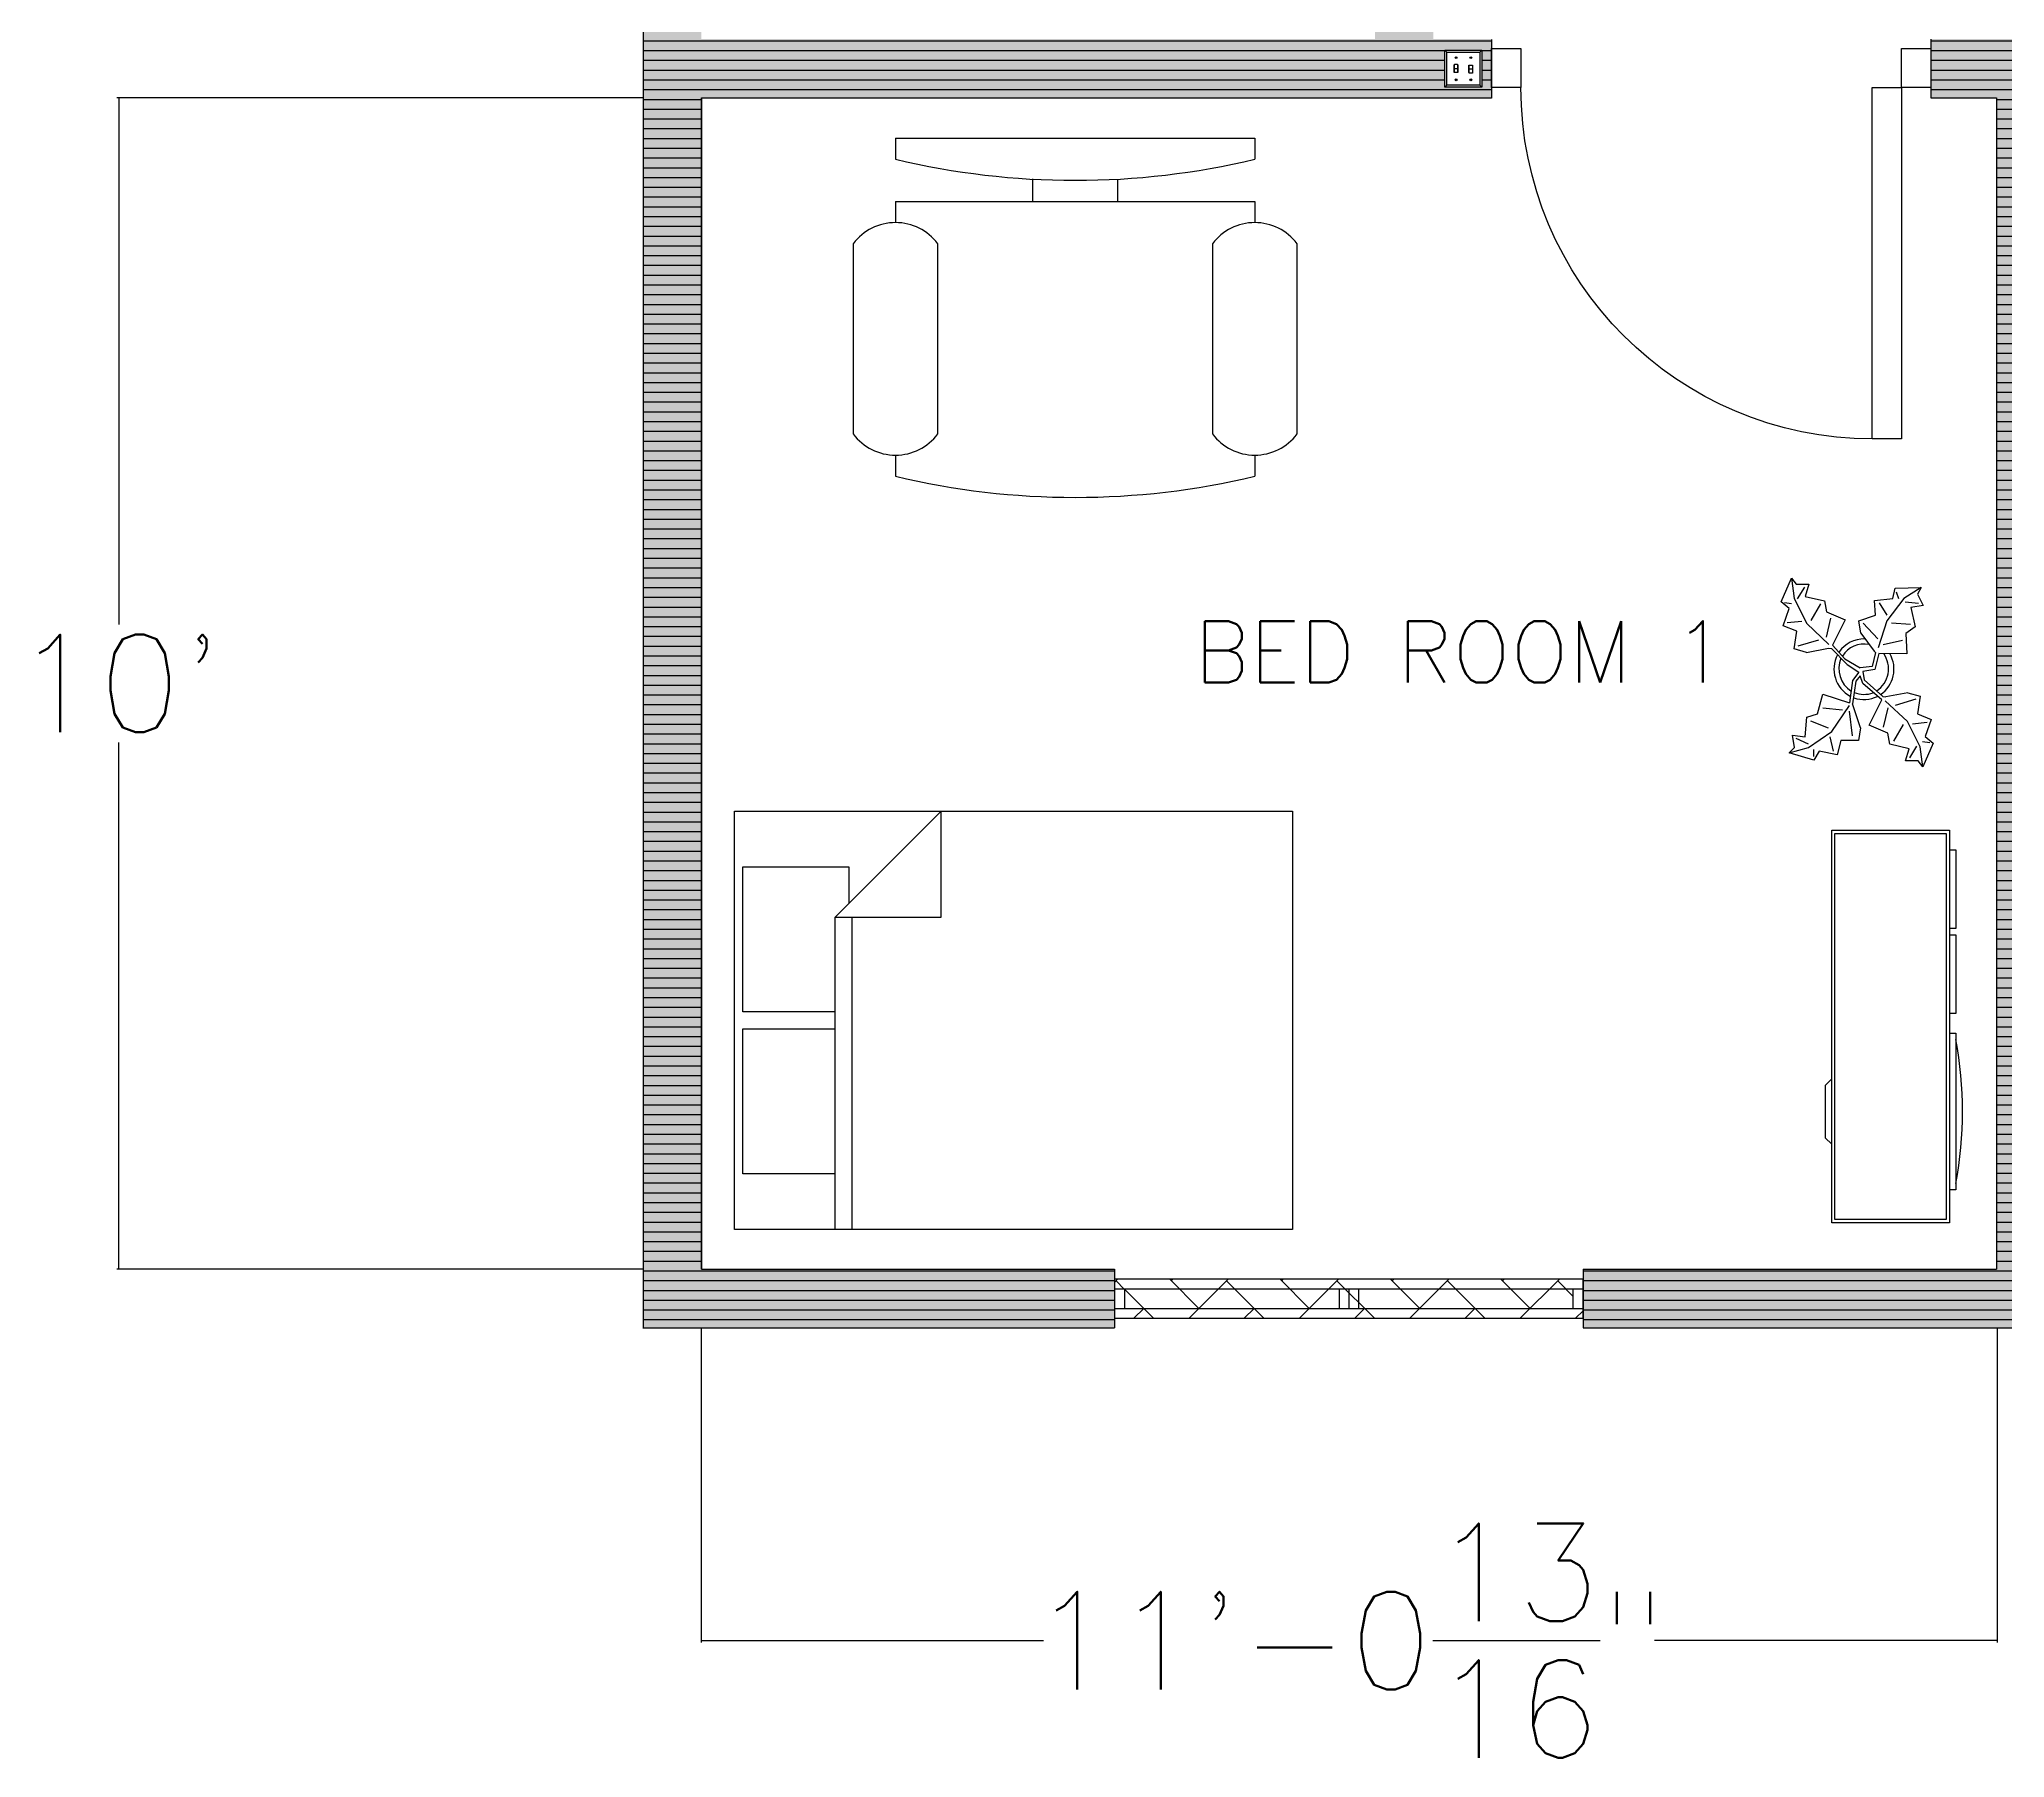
# Model space of a CAD drawing. Header units: inches. Extents: x 249 to 965, y 189 to 695.
# Drawn here: x 274.8 to 476.2, y 189 to 365 of the extents above; entities that cross this region are included whole.
import ezdxf

# ---------------------------------------------------------------- set-up
doc = ezdxf.new("R2010")
doc.units = ezdxf.units.IN
doc.header["$MEASUREMENT"] = 0
for name, color, linetype in [('block', 231, 'Continuous'), ('dimention', 180, 'Continuous'), ('door', 30, 'Continuous'), ('text', 120, 'Continuous'), ('walls', 65, 'Continuous'), ('window', 70, 'Continuous')]:
    doc.layers.add(name, color=color, linetype=linetype)
doc.styles.get("Standard").update_dxf_attribs({"font": 'simplex.shx', "height": 1})
doc.dimstyles.new('cst', dxfattribs={"dimscale": 0.8, "dimtxt": 1, "dimasz": 0, "dimexe": 0.25, "dimexo": 0.0625, "dimgap": 0.125, "dimtad": 0, "dimtih": 1, "dimtoh": 1, "dimdec": 4, "dimzin": 0, "dimdsep": 46, "dimlunit": 4, "dimtxsty": 'Standard', "dimblk": 'ARCHTICK', "dimcen": 0.125, "dimadec": 0, "dimazin": 0, "dimtfac": 1, "dimtdec": 4, "dimtofl": 0, "dimtmove": 0, "dimatfit": 3, "dimfxl": 1, "dimtolj": 1, "dimtzin": 0, "dimarcsym": 0})

# ---------------------------------------------------------------- blocks, each defined once
blk = doc.blocks.new('DOOR1')
at = {"layer": 'door'}
for points in [[(-6, 4), (-3, 4), (-3, 40), (-6, 40)], [(-45, 0), (-42, 0), (-42, 4), (-45, 4)], [(-3, 0), (0, 0), (0, 4), (-3, 4)]]:
    blk.add_lwpolyline(points, close=True, dxfattribs=at)
blk.add_arc((-6, 4), 36, 90, 180, dxfattribs=at)
blk = doc.blocks.new('WINDOW1')
at = {"layer": 'window'}
for p, q in [((48, 4), (0, 4)), ((0, 4), (0, 0)), ((48, 3), (0, 3)), ((1, 3), (1, 1)), ((23, 3), (23, 1)), ((24, 3), (24, 1)), ((25, 3), (25, 1)), ((47, 1), (47, 3)), ((48, 0), (48, 4)), ((0, 1), (48, 1)), ((0, 0), (48, 0))]:
    blk.add_line(p, q, dxfattribs=at)
blk = doc.blocks.new('Bed - Queen')
at = {"linetype": 'Continuous'}
for p, q in [((0, -80.00003), (0, 0)), ((0, 0), (59.99999, 0)), ((59.99999, 0), (59.99999, -80.00003)), ((7.99999, -1.2), (28.79998, -1.2)), ((7.99999, -14.4), (7.99999, -1.2)), ((28.79998, -1.2), (28.79998, -14.4)), ((31.19999, -1.2), (51.99999, -1.2)), ((31.19999, -14.4), (31.19999, -1.2)), ((51.99999, -1.2), (51.99999, -16.4)), ((0, -14.4), (44.8, -14.4)), ((44.8, -16.8), (0, -16.8)), ((59.99999, -29.6), (44.8, -14.4)), ((44.8, -14.4), (44.8, -29.6)), ((51.99999, -16.4), (46.79936, -16.4)), ((44.8, -29.6), (59.99999, -29.6)), ((59.99999, -80.00003), (0, -80.00003))]:
    blk.add_line(p, q, dxfattribs=at)
blk = doc.blocks.new('Light Switch - Dual')
for p, q in [((-2.25, 4.75), (-2.5, 5)), ((-2.25, 4.75), (2.25, 4.75)), ((-2.25, 0.25), (-2.25, 4.75)), ((-0.875, 4), (-1.125, 4)), ((0.875, 4), (1.125, 4)), ((2.25, 4.75), (2.5, 5)), ((2.25, 4.75), (2.25, 0.25)), ((-2.25, 0.25), (-2.5, 0)), ((2.25, 0.25), (-2.25, 0.25)), ((-0.7854, 2.5), (-1.2183, 2.5)), ((-0.875, 1), (-1.125, 1)), ((0.7854, 2.5), (1.2182, 2.5)), ((0.875, 1), (1.125, 1)), ((2.25, 0.25), (2.5, 0))]:
    blk.add_line(p, q)
for points in [[(-2.5, 0), (-2.5, 5), (2.5, 5), (2.5, 0)], [(-0.78, 3.125), (-0.78, 2), (-1.22, 2), (-1.22, 3.125)], [(0.78, 1.875), (0.78, 3), (1.22, 3), (1.22, 1.875)]]:
    blk.add_lwpolyline(points, close=True)
for points in [[(-0.7818, 3), (-0.75, 3), (-0.75, 2), (-1.25, 2), (-1.25, 3), (-1.2219, 3)], [(0.7817, 2), (0.75, 2), (0.75, 3), (1.25, 3), (1.25, 2), (1.2219, 2)]]:
    blk.add_lwpolyline(points)
for centre in [(-1, 4), (1, 4), (-1, 1), (1, 1)]:
    blk.add_circle(centre, 0.125)
blk = doc.blocks.new('Entertainment Center')
at = {"linetype": 'Continuous'}
for p, q in [((-4, 0), (-5, -1)), ((4, 0), (-4, 0)), ((5, -1), (4, 0)), ((-17, -19), (-17, -1)), ((-17, -1), (43, -1)), ((-16.5, -18.5), (-16.5, -1.5)), ((-16.5, -1.5), (42.5, -1.5)), ((42.5, -1.5), (42.5, -18.5)), ((43, -1), (43, -19)), ((43, -19), (-17, -19)), ((42.5, -18.5), (-16.5, -18.5)), ((-12, -20), (-12, -19)), ((12, -20), (-12, -20)), ((12, -19), (12, -20)), ((15, -20), (15, -19)), ((27, -20), (15, -20)), ((27, -19), (27, -20)), ((28, -20), (28, -19)), ((40, -20), (28, -20)), ((40, -19), (40, -20))]:
    blk.add_line(p, q, dxfattribs=at)
blk.add_arc((0, 40), 61, 259.6111, 280.3889, dxfattribs=at)
blk = doc.blocks.new('Chair - Desk')
at = {"linetype": 'Continuous'}
for p, q in [((-8.5, 0), (-8.5, -1)), ((-8.5, 0), (8.5, 0)), ((8.5, 0), (8.5, -1)), ((-2, -3), (-2, -1.9355)), ((2, -1.9576), (2, -3)), ((-8.5, -3), (-8.5, -4)), ((-8.5, -3), (8.5, -3)), ((8.5, -3), (8.5, -4)), ((-10.5, -5), (-10.5, -14)), ((-6.5, -14), (-6.5, -5)), ((6.5, -5), (6.5, -14)), ((10.5, -14), (10.5, -5)), ((-8.5, -15), (-8.5, -16)), ((8.5, -15), (8.5, -16))]:
    blk.add_line(p, q, dxfattribs=at)
for centre, radius, start, end in [((0, 34.625), 36.625, 256.5803, 283.4197), ((-8.5, -6.5), 2.5, 36.8699, 143.1301), ((8.5, -6.5), 2.5, 36.8699, 143.1301), ((-8.5, -12.5), 2.5, 216.8699, 323.1301), ((8.5, -12.5), 2.5, 216.8699, 323.1301), ((0, 19.625), 36.625, 256.5803, 283.4197)]:
    blk.add_arc(centre, radius, start, end, dxfattribs=at)
blk = doc.blocks.new('Plant - Rubber or Philodendron')
at = {"linetype": 'Continuous'}
for p, q in [((-14.8639, 10.7964), (-12.6195, 11.8975)), ((-12.6195, 11.8975), (-12.1909, 9.4345)), ((8.8871, 10.7908), (9.9809, 13.4933)), ((9.9809, 13.4933), (13.3837, 12.301)), ((10.5828, 12.6946), (10.8893, 9.7953)), ((13.3837, 12.301), (14.68, 13.9039)), ((14.5816, 13.2037), (14.3848, 11.8033)), ((14.68, 13.9039), (19.3848, 11.8146)), ((19.3848, 11.8146), (15.3859, 11.3055)), ((19.3848, 11.8146), (18.1868, 10.9119)), ((-16.2005, 11.4774), (-13.9899, 8.1064)), ((-16.2005, 11.4774), (-14.8639, 10.7964)), ((-16.0159, 6.3329), (-16.2005, 11.4774)), ((-13.9899, 8.1064), (-9.5434, 4.7185)), ((-13.3174, 8.325), (-13.0735, 11.0065)), ((-12.1909, 9.4345), (-8.3829, 10.3)), ((-8.8369, 9.409), (-9.0894, 5.6095)), ((-8.3829, 10.3), (-7.0549, 8.501)), ((-7.0549, 8.501), (-3.0284, 8.6941)), ((-4.8529, 4.012), (-5.7184, 7.82)), ((-3.0284, 8.6941), (-3.0709, 3.1041)), ((4.6914, 8.8812), (5.3859, 11.2828)), ((4.6914, 8.8812), (5.5014, 4.4831)), ((5.3859, 11.2828), (8.8871, 10.7908)), ((5.9878, 10.4842), (7.1971, 6.3869)), ((10.3916, 8.7942), (6.2847, 4.4028)), ((15.3859, 11.3055), (10.3916, 8.7942)), ((14.2977, 6.1031), (10.9934, 7.9956)), ((15.7909, 9.1065), (14.8995, 5.3044)), ((15.2875, 10.6053), (17.5907, 9.2105)), ((18.1925, 8.4119), (15.7909, 9.1065)), ((18.1868, 10.9119), (18.1925, 8.4119)), ((-14.0069, 5.8704), (-16.0159, 6.3329)), ((-15.3434, 6.5514), (-13.9984, 6.9884)), ((-13.5868, 2.2894), (-14.0069, 5.8704)), ((-13.1329, 3.1804), (-10.6614, 4.727)), ((-9.5434, 4.7185), (-4.1917, 2.9888)), ((2.1141, 0.2298), (5.4346, 3.9146)), ((5.4346, 3.9146), (5.5014, 4.4831)), ((7.7005, 4.8881), (11.5025, 3.9967)), ((12.7005, 4.8994), (11.1089, 1.1958)), ((14.8995, 5.3044), (12.7005, 4.8994)), ((-10.6784, 2.491), (-13.5868, 2.2894)), ((-9.5858, -0.8715), (-10.6784, 2.491)), ((-9.1318, 0.0195), (-5.9793, 2.9025)), ((-7.1228, -0.443), (-3.5248, 2.2131)), ((-3.5248, 2.2131), (-3.3011, 2.4355)), ((-3.3011, 2.4355), (-0.5306, 1.7947)), ((-3.0709, 3.1041), (0.0797, 2.3163)), ((-0.5306, 1.7947), (-0.2255, -0.5527)), ((-0.5306, 1.7947), (-0.5306, 1.7947)), ((0.0797, 2.3163), (0.4866, -0.031)), ((0.4866, -0.031), (2.1141, 0.2298)), ((6.1032, 3.6844), (2.8262, -0.031)), ((11.1089, 1.1958), (6.1032, 3.6844)), ((-11.3237, -7.2629), (-9.7321, -3.5593)), ((-9.7321, -3.5593), (-4.7264, -6.0479)), ((-7.1228, -0.443), (-9.5858, -0.8715)), ((-2.019, -3.6148), (-4.7264, -6.0479)), ((-4.0579, -6.2781), (-0.9375, -3.1608)), ((-2.019, -3.6148), (-0.2255, -0.5527)), ((-0.9375, -3.1608), (0.5883, -0.8135)), ((0.5883, -0.8135), (2.2447, -2.0916)), ((2.8262, -0.031), (1.3003, -0.5527)), ((1.3003, -0.5527), (2.4193, -1.4655)), ((2.2447, -2.0916), (6.7108, -2.6626)), ((2.4193, -1.4655), (6.895, -2.1175)), ((4.943, -7.9659), (6.7108, -2.6626)), ((11.6605, -0.5413), (6.895, -2.1175)), ((12.3677, -6.1981), (7.219, -2.6772)), ((8.3544, -2.7453), (13.1973, -2.1704)), ((11.6605, -0.5413), (14.1354, -0.8948)), ((14.1354, -0.8948), (14.1354, -4.4304)), ((-14.4141, -11.4699), (-13.5228, -7.6679)), ((-13.5228, -7.6679), (-11.3237, -7.2629)), ((-6.3237, -7.2516), (-10.1257, -6.3602)), ((-9.0148, -11.1577), (-4.9047, -6.8122)), ((-4.1246, -6.8466), (-4.0579, -6.2781)), ((-3.3146, -11.2447), (-4.1246, -6.8466)), ((8.125, -4.0768), (7.7715, -7.9659)), ((10.2463, -10.4408), (11.6605, -6.9053)), ((15.5496, -10.7943), (12.3677, -6.1981)), ((16.2567, -5.8446), (13.4283, -6.5517)), ((14.1354, -4.4304), (16.9638, -5.1375)), ((16.9638, -5.1375), (16.2567, -8.673)), ((-16.8157, -10.7754), (-14.4141, -11.4699)), ((-16.8101, -13.2754), (-16.8157, -10.7754)), ((-13.9107, -12.9688), (-16.2139, -11.574)), ((-14.0091, -13.669), (-9.0148, -11.1577)), ((-12.921, -8.4665), (-9.6166, -10.359)), ((-4.611, -12.8477), (-5.8203, -8.7504)), ((-3.3146, -11.2447), (-4.0092, -13.6463)), ((8.8321, -9.0266), (4.943, -7.9659)), ((9.5392, -11.1479), (8.8321, -9.0266)), ((13.4283, -11.5015), (9.5392, -11.1479)), ((13.0748, -13.9763), (13.4283, -11.5015)), ((14.8425, -10.7943), (13.7819, -13.2692)), ((16.6103, -14.6834), (15.5496, -10.7943)), ((17.3174, -9.7337), (15.9032, -9.7337)), ((16.2567, -8.673), (18.0245, -9.7337)), ((18.0245, -9.7337), (16.6103, -14.6834)), ((-18.008, -14.1781), (-16.8101, -13.2754)), ((-18.008, -14.1781), (-14.0091, -13.669)), ((-13.3032, -16.2674), (-18.008, -14.1781)), ((-12.0069, -14.6645), (-13.3032, -16.2674)), ((-13.2048, -15.5672), (-13.008, -14.1668)), ((-8.6042, -15.8568), (-12.0069, -14.6645)), ((-9.206, -15.0581), (-9.5126, -12.1588)), ((-7.5103, -13.1543), (-8.6042, -15.8568)), ((-4.0092, -13.6463), (-7.5103, -13.1543)), ((15.5496, -13.6228), (13.0748, -13.9763)), ((16.6103, -14.6834), (15.5496, -13.6228))]:
    blk.add_line(p, q, dxfattribs=at)
for centre, radius, start, end in [((0, 0), 6.1275, 34.37569, 120.1028), ((-0.0601, -0.2075), 5.2461, 33.82192, 124.9414), ((0.0308, 0.1664), 6, 178.6147, 235.1169), ((0.0308, 0.1664), 5, 168.1647, 238.6725), ((-0.2664, 0.1682), 5.2775, 338.4094, 20.03007), ((-0.098, 0.1364), 6.1288, 341.2017, 26.09184), ((-0.0234, 0.3825), 6.1492, 242.5812, 331.2714), ((-0.1102, 0.4886), 5.2883, 247.3711, 327.472)]:
    blk.add_arc(centre, radius, start, end, dxfattribs=at)
blk = doc.blocks.new('*D55')
at = {"layer": 'Defpoints', "color": 0, "transparency": 16777216}
for p in [(336.73, 359.06), (282.99, 239.06), (336.73, 239.06)]:
    blk.add_point(p, dxfattribs=at)
at = {"layer": 'dimention', "color": 0, "lineweight": -2, "transparency": 16777216}
for p, q in [((336.68, 359.06), (282.79, 359.06)), ((282.99, 359.06), (282.99, 305.11)), ((282.99, 239.06), (282.99, 293.01)), ((336.68, 239.06), (282.79, 239.06))]:
    blk.add_line(p, q, dxfattribs=at)
at = {"layer": 'dimention', "color": 0, "transparency": 16777216, "insert": (282.99, 299.06), "char_height": 1, "attachment_point": 5}
blk.add_mtext("\\A1;{\\H10x;10'}", dxfattribs=at)
blk = doc.blocks.new('_ArchTick')
at = {"color": 0, "linetype": 'ByBlock', "const_width": 0.15}
blk.add_lwpolyline([(-0.5, -0.5), (0.5, 0.5)], dxfattribs=at)
blk = doc.blocks.new('*D56')
at = {"layer": 'Defpoints', "color": 0, "transparency": 16777216}
for p in [(342.65, 233.06), (475.43, 233.06), (475.43, 201.02)]:
    blk.add_point(p, dxfattribs=at)
at = {"layer": 'dimention', "color": 0, "lineweight": -2, "transparency": 16777216}
for p, q in [((342.65, 233.01), (342.65, 200.82)), ((475.43, 233.01), (475.43, 200.82)), ((342.65, 201.02), (377.75, 201.02)), ((475.43, 201.02), (440.33, 201.02))]:
    blk.add_line(p, q, dxfattribs=at)
at = {"layer": 'dimention', "color": 0, "transparency": 16777216, "insert": (409.04, 201.02), "char_height": 1, "attachment_point": 5}
blk.add_mtext('\\A1;{\\H10x;11\'-0{\\H1x;\\S13/16;}"}', dxfattribs=at)

msp = doc.modelspace()

# ---------------------------------------------------------------- hatches: boundary and pattern name
at = {"layer": 'walls'}
h = msp.add_hatch(dxfattribs=at)
h.set_pattern_fill('_USER', color=256, pattern_type=0)
h.set_pattern_definition([(0, (322.9399, 220.892), (0, 1), [])])
h.paths.add_polyline_path([(342.68851, 359.05756), (423.64012, 359.05756), (423.64012, 365.05944), (417.68851, 365.05944), (417.68851, 455.05944), (407.71613, 455.05944), (407.71613, 449.05967), (411.68851, 449.05967), (411.68851, 365.05944), (342.68851, 365.05944), (342.68851, 398.88231), (336.72505, 398.88231), (336.72505, 233.05944), (385.01548, 233.05944), (385.01548, 239.05944), (342.68851, 239.05944)])
h.paths.add_polyline_path([(418.86674, 360.14378), (418.86674, 363.91957), (422.64253, 363.91957), (422.64253, 360.14378)], flags=16)
h.paths.add_polyline_path([(342.68851, 449.05944), (377.70014, 449.05944), (377.70014, 455.05944), (342.68851, 455.05944), (342.68851, 509.06183), (420.44117, 509.06183), (420.44117, 515.05944), (342.68851, 515.05944), (342.68851, 563.05944), (336.68979, 563.05944), (336.68979, 414.88231), (342.69265, 414.88231)])
h.paths.add_polyline_path([(373.01789, 450.13725), (373.01789, 453.91303), (376.79367, 453.91303), (376.79367, 450.13725)], flags=16)
h.paths.add_polyline_path([(373.96183, 451.64756), (373.96183, 452.49711), (374.33941, 452.49711), (374.33941, 451.64756), (373.98449, 451.64756)], flags=0)
h.paths.add_polyline_path([(375.56654, 450.8924, 1), (375.75533, 450.8924)], flags=0)
h.paths.add_polyline_path([(375.47215, 452.40272), (375.82707, 452.40272), (375.84973, 452.40272), (375.84973, 451.55317), (375.47215, 451.55317)], flags=0)
h.paths.add_polyline_path([(375.56654, 453.15788, 1), (375.75533, 453.15788)], flags=0)
h.paths.add_polyline_path([(415.83261, 510.01895), (415.83261, 513.79474), (419.6084, 513.79474), (419.6084, 510.01895)], flags=16)
h.paths.add_polyline_path([(624.689, 395.01859), (623.74921, 395.01859), (623.74921, 395.0105), (619.74921, 395.0105), (618.68851, 395.01859), (618.68851, 365.05944), (613.65442, 365.05944), (613.65442, 359.05757), (618.68851, 359.05944), (618.68851, 239.05944), (481.3593, 239.05944), (481.3593, 359.05756), (568.65442, 359.05757), (568.65442, 365.05944), (480.68851, 365.05944), (468.66266, 365.05944), (468.66266, 359.05757), (475.3593, 359.05757), (475.3593, 239.05944), (433.01548, 239.05944), (433.01548, 233.05944), (624.689, 233.05944)])
h.paths.add_polyline_path([(479.99982, 240.14426), (476.99982, 240.14426), (476.99982, 245.14426), (479.99982, 245.14426)], flags=16)
h.paths.add_polyline_path([(479.74982, 240.39426), (477.24982, 240.39426), (477.24982, 244.89426), (479.74982, 244.89426)], flags=0)
h.paths.add_polyline_path([(478.37482, 240.64426, -1), (478.62482, 240.64426, -1)], flags=0)
h.paths.add_polyline_path([(477.99982, 242.64426, -1), (478.99982, 242.64426, -1)], flags=0)
h.paths.add_polyline_path([(478.31042, 242.43506), (478.31042, 242.81006), (478.68542, 242.81006), (478.68542, 242.43506)], flags=0)
h.paths.add_polyline_path([(478.37292, 242.56006), (478.37292, 242.52876), (478.40412, 242.52876), (478.59162, 242.49756), (478.40412, 242.49756), (478.40412, 242.52876), (478.37292, 242.52876), (478.31042, 242.56006)], flags=0)
h.paths.add_polyline_path([(478.37482, 244.64426, -1), (478.62482, 244.64426, -1)], flags=0)
h.paths.add_polyline_path([(620.58038, 240.29774), (620.58038, 245.29774), (623.58038, 245.29774), (623.58038, 240.29774)], flags=16)
h.paths.add_polyline_path([(620.83038, 240.54774), (620.83038, 245.04774), (623.33038, 245.04774), (623.33038, 240.54774)], flags=0)
h.paths.add_polyline_path([(622.58038, 242.79774, -1), (621.58038, 242.79774, -1)], flags=0)
h.paths.add_polyline_path([(622.20538, 240.79774, -1), (621.95538, 240.79774, -1)], flags=0)
h.paths.add_polyline_path([(621.89098, 242.96354), (622.26598, 242.96354), (622.26598, 242.58854), (621.89098, 242.58854)], flags=0)
h.paths.add_polyline_path([(622.14098, 242.65104), (621.98468, 242.67705), (621.98468, 242.65104), (622.01598, 242.65104), (622.20348, 242.68224), (622.17218, 242.68224), (622.17218, 242.65104)], flags=0)
h.paths.add_polyline_path([(622.20538, 244.79774, -1), (621.95538, 244.79774, -1)], flags=0)
h.paths.add_polyline_path([(563.69324, 360.08979), (563.69324, 363.86558), (567.46902, 363.86558), (567.46902, 360.08979)], flags=16)
h.paths.add_polyline_path([(563.88202, 360.27858), (563.88202, 363.67679), (567.28023, 363.67679), (567.28023, 360.27858)], flags=0)
h.paths.add_polyline_path([(564.92037, 360.84495, -1), (564.73158, 360.84495, -1)], flags=0)
h.paths.add_polyline_path([(564.63718, 361.60011), (564.63718, 362.44966), (565.01476, 362.44966), (565.01476, 361.60011), (564.65984, 361.60011)], flags=0)
h.paths.add_polyline_path([(566.43068, 360.84495, -1), (566.24189, 360.84495, -1)], flags=0)
h.paths.add_polyline_path([(566.1475, 362.35527), (566.50242, 362.35527), (566.52508, 362.35527), (566.52508, 361.50571), (566.1475, 361.50571)], flags=0)
h.paths.add_polyline_path([(564.92037, 363.11042, -1), (564.73158, 363.11042, -1)], flags=0)
h.paths.add_polyline_path([(566.43068, 363.11042, -1), (566.24189, 363.11042, -1)], flags=0)
h.paths.add_polyline_path([(624.689, 608.48765), (618.66394, 608.48765), (618.67273, 575.05944), (594.41735, 575.05944), (594.41735, 569.05944), (618.67431, 569.05944), (618.68851, 515.05944), (512.55991, 515.05944), (512.55991, 509.05944), (618.68851, 509.05944), (618.68851, 479.04162), (624.689, 479.04162)])
h.paths.add_polyline_path([(620.19237, 516.2725), (620.19237, 521.2725), (623.19237, 521.2725), (623.19237, 516.2725)], flags=16)
h.paths.add_polyline_path([(620.44237, 516.5225), (620.44237, 521.0225), (622.94237, 521.0225), (622.94237, 516.5225)], flags=0)
h.paths.add_polyline_path([(621.56737, 516.7725, 1), (621.81737, 516.7725)], flags=0)
h.paths.add_polyline_path([(621.19237, 518.7725, -1), (622.19237, 518.7725, -1)], flags=0)
h.paths.add_polyline_path([(621.50297, 518.9383), (621.87797, 518.9383), (621.87797, 518.6258), (621.75297, 518.6258), (621.75297, 518.5633), (621.50297, 518.5633)], flags=0)
h.paths.add_polyline_path([(621.56547, 518.6883), (621.81547, 518.6883), (621.81547, 518.657), (621.78417, 518.657), (621.78417, 518.6258), (621.59667, 518.6258), (621.59667, 518.657), (621.56547, 518.657)], flags=0)
h.paths.add_polyline_path([(621.56737, 520.7725, 1), (621.81737, 520.7725)], flags=0)
h.paths.add_polyline_path([(599.34873, 570.13178), (595.57295, 570.13178), (595.57295, 573.90757), (599.34873, 573.90757)], flags=16)
h.paths.add_polyline_path([(598.1216, 570.88694, 1), (598.31039, 570.88694)], flags=0)
h.paths.add_polyline_path([(487.51419, 665.05944), (336.68851, 665.05944), (336.6997, 611.05578), (337.71226, 611.05578), (337.71226, 611.05998), (341.71226, 611.05998), (342.68851, 611.05578), (342.68851, 659.05944), (456.48258, 659.05944), (456.48258, 515.05944), (450.50091, 515.05944), (450.50091, 509.05944), (467.572, 509.05944), (467.572, 510.00456), (467.55991, 510.00456), (467.55991, 514.00456), (467.572, 515.05944), (462.53759, 515.05944), (462.53759, 659.05944), (470.15602, 659.05944), (487.51419, 659.05944)])
h.paths.add_polyline_path([(458.00322, 657.9633), (461.00322, 657.9633), (461.00322, 652.9633), (458.00322, 652.9633)], flags=16)
h.paths.add_polyline_path([(458.25322, 657.7133), (460.75322, 657.7133), (460.75322, 653.2133), (458.25322, 653.2133)], flags=0)
h.paths.add_polyline_path([(460.00322, 655.4633, -1), (459.00322, 655.4633, -1)], flags=0)
h.paths.add_polyline_path([(459.62822, 657.4633), (459.37822, 657.4633, 1)], flags=0)
h.paths.add_polyline_path([(459.31382, 655.6291), (459.68882, 655.6291), (459.68882, 655.3166), (459.56382, 655.3166), (459.56382, 655.2541), (459.31382, 655.2541)], flags=0)
h.paths.add_polyline_path([(459.37632, 655.3791), (459.62632, 655.3791), (459.62632, 655.3478), (459.59502, 655.3478), (459.59502, 655.3166), (459.40752, 655.3166), (459.40752, 655.3478), (459.37632, 655.3478)], flags=0)
h.paths.add_polyline_path([(459.62822, 653.4633), (459.37822, 653.4633, 1)], flags=0)
h.paths.add_polyline_path([(341.14392, 623.51973), (341.14392, 618.51973), (338.14392, 618.51973), (338.14392, 623.51973)], flags=16)
h.paths.add_polyline_path([(340.89392, 623.26973), (340.89392, 618.76973), (338.39392, 618.76973), (338.39392, 623.26973)], flags=0)
h.paths.add_polyline_path([(339.76892, 623.01973), (339.51892, 623.01973, 1)], flags=0)
h.paths.add_polyline_path([(340.14392, 621.01973, -1), (339.14392, 621.01973, -1)], flags=0)
h.paths.add_polyline_path([(339.82952, 621.18553), (339.82952, 620.87303), (339.70452, 620.87303), (339.70452, 620.81053), (339.45452, 620.81053), (339.45452, 621.18553)], flags=0)
h.paths.add_polyline_path([(341.14392, 617.30382), (341.14392, 612.30382), (338.14392, 612.30382), (338.14392, 617.30382)], flags=16)
h.paths.add_polyline_path([(340.89392, 617.05382), (340.89392, 612.55382), (338.39392, 612.55382), (338.39392, 617.05382)], flags=0)
h.paths.add_polyline_path([(339.51892, 619.01973, 1), (339.76892, 619.01973)], flags=0)
h.paths.add_polyline_path([(339.51892, 616.80382, 1), (339.76892, 616.80382)], flags=0)
h.paths.add_polyline_path([(340.14392, 614.80382, -1), (339.14392, 614.80382, -1)], flags=0)
h.paths.add_polyline_path([(339.82952, 614.96962), (339.82952, 614.65712), (339.70452, 614.65712), (339.70452, 614.59462), (339.45452, 614.59462), (339.45452, 614.96962)], flags=0)
h.paths.add_polyline_path([(339.76702, 614.71962), (339.76702, 614.68832), (339.73572, 614.68832), (339.73572, 614.65712), (339.54822, 614.65712), (339.54822, 614.68832), (339.51702, 614.68832), (339.45452, 614.71962), (339.51702, 614.71962)], flags=0)
h.paths.add_polyline_path([(339.51892, 612.80382, 1), (339.76892, 612.80382)], flags=0)
h.paths.add_polyline_path([(624.68851, 665.05944), (535.51419, 665.05944), (535.51419, 659.05944), (554.22851, 659.05944), (554.22851, 569.05944), (564.41736, 569.05944), (564.41736, 575.06015), (560.44498, 575.06015), (560.44498, 659.05944), (618.68851, 659.05944), (618.68819, 624.48765), (624.68851, 624.48765)])
h.paths.add_polyline_path([(539.03296, 659.55138), (536.03296, 659.55138), (536.03296, 664.55138), (539.03296, 664.55138)], flags=16)
h.paths.add_polyline_path([(538.78296, 664.30138), (538.78296, 659.80138), (536.28296, 659.80138), (536.28296, 664.30138)], flags=0)
h.paths.add_polyline_path([(537.03296, 662.05138, -1), (538.03296, 662.05138, -1)], flags=0)
h.paths.add_polyline_path([(537.71856, 662.21718), (537.71856, 661.90468), (537.59356, 661.90468), (537.59356, 661.84218), (537.34356, 661.84218), (537.34356, 662.21718)], flags=0)
h.paths.add_polyline_path([(537.65606, 661.93588), (537.62476, 661.93588), (537.62476, 661.90468), (537.43726, 661.90468), (537.43726, 661.93588), (537.40606, 661.93588), (537.40606, 661.96718), (537.65606, 661.96718)], flags=0)
h.paths.add_polyline_path([(537.40796, 664.05138, 1), (537.65796, 664.05138)], flags=0)
h.paths.add_polyline_path([(537.65796, 660.05138), (537.40796, 660.05138, 1)], flags=0)
h = msp.add_hatch(dxfattribs=at)
h.set_pattern_fill('AR-CONC', color=256)
h.set_pattern_definition([(50, (322.94, 220.892), (7.1726, -0.62752), [0.75, -8.25]), (355, (322.94, 220.892), (-1.38751, 7.52192), [0.6, -6.6]), (100.4514, (323.5376, 220.84), (5.78509, 6.8944), [0.6374, -7.01142]), (46.1842, (322.94, 222.892), (10.67241, -1.6552), [1.125, -12.375]), (96.6356, (323.829, 222.754), (9.34662, 9.74119), [0.9561, -10.51714]), (351.1842, (322.94, 222.892), (9.34662, 9.74119), [0.9, -9.9]), (21, (323.94, 222.392), (5.96907, -4.02619), [0.75, -8.25]), (326, (323.94, 222.392), (2.43315, 7.2515), [0.6, -6.6]), (71.4514, (324.437, 222.0565), (8.40222, 3.22531), [0.6374, -7.01142]), (37.5, (322.94, 220.892), (0.121599, 3.328939), [0, -6.52, 0, -6.7, 0, -6.625]), (7.5, (322.94, 220.892), (2.630695, 3.944117), [0, -3.82, 0, -6.37, 0, -2.525]), (327.5, (320.71, 220.892), (5.338224, -0.225549), [0, -2.5, 0, -7.8, 0, -10.35]), (317.5, (319.71, 220.892), (5.83186, 1.00105), [0, -3.25, 0, -5.18, 0, -7.35])])
h.paths.add_polyline_path([(342.68851, 509.06183), (420.44117, 509.06183), (420.44117, 515.05944), (342.68851, 515.05944), (342.68851, 563.05944), (336.68979, 563.05944), (336.68979, 414.88231), (342.69265, 414.88231), (342.68851, 449.05944), (377.70014, 449.05944), (377.70014, 455.05944), (342.68851, 455.05944)])
h.paths.add_polyline_path([(373.01789, 453.91303), (376.79367, 453.91303), (376.79367, 450.13725), (373.01789, 450.13725)], flags=16)
h.paths.add_polyline_path([(374.33941, 452.49711), (374.33941, 451.64756), (373.98449, 451.64756), (373.96183, 451.64756), (373.96183, 452.49711)], flags=0)
h.paths.add_polyline_path([(375.75533, 453.15788), (375.56654, 453.15788, 1)], flags=0)
h.paths.add_polyline_path([(375.47215, 452.40272), (375.82707, 452.40272), (375.84973, 452.40272), (375.84973, 451.55317), (375.47215, 451.55317)], flags=0)
h.paths.add_polyline_path([(375.56654, 450.8924, 1), (375.75533, 450.8924)], flags=0)
h.paths.add_polyline_path([(415.83261, 510.01895), (415.83261, 513.79474), (419.6084, 513.79474), (419.6084, 510.01895)], flags=16)
h.paths.add_polyline_path([(342.68851, 359.05756), (423.64012, 359.05756), (423.64012, 365.05944), (417.68851, 365.05944), (417.68851, 455.05944), (407.71613, 455.05944), (407.71613, 449.05967), (411.68851, 449.05967), (411.68851, 365.05944), (342.68851, 365.05944), (342.68851, 398.88231), (336.72505, 398.88231), (336.72505, 233.05944), (385.01548, 233.05944), (385.01548, 239.05944), (342.68851, 239.05944)])
h.paths.add_polyline_path([(418.86674, 360.14378), (418.86674, 363.91957), (422.64253, 363.91957), (422.64253, 360.14378)], flags=16)
h.paths.add_polyline_path([(568.65442, 365.05944), (480.68851, 365.05944), (468.66266, 365.05944), (468.66266, 359.05757), (475.3593, 359.05757), (475.3593, 239.05944), (433.01548, 239.05944), (433.01548, 233.05944), (624.689, 233.05944), (624.689, 395.01859), (623.74921, 395.01859), (623.74921, 395.0105), (619.74921, 395.0105), (618.68851, 395.01859), (618.68851, 365.05944), (613.65442, 365.05944), (613.65442, 359.05757), (618.68851, 359.05944), (618.68851, 239.05944), (481.3593, 239.05944), (481.3593, 359.05756), (568.65442, 359.05757)])
h.paths.add_polyline_path([(563.69324, 363.86558), (567.46902, 363.86558), (567.46902, 360.08979), (563.69324, 360.08979)], flags=16)
h.paths.add_polyline_path([(563.88202, 360.27858), (563.88202, 363.67679), (567.28023, 363.67679), (567.28023, 360.27858)], flags=0)
h.paths.add_polyline_path([(564.63718, 362.44966), (565.01476, 362.44966), (565.01476, 361.60011), (564.65984, 361.60011), (564.63718, 361.60011)], flags=0)
h.paths.add_polyline_path([(566.1475, 362.35527), (566.50242, 362.35527), (566.52508, 362.35527), (566.52508, 361.50571), (566.1475, 361.50571)], flags=0)
h.paths.add_polyline_path([(566.43068, 360.84495), (566.24189, 360.84495, 1)], flags=0)
h.paths.add_polyline_path([(566.43068, 363.11042), (566.24189, 363.11042, 1)], flags=0)
h.paths.add_polyline_path([(479.99982, 245.14426), (479.99982, 240.14426), (476.99982, 240.14426), (476.99982, 245.14426)], flags=16)
h.paths.add_polyline_path([(479.74982, 244.89426), (479.74982, 240.39426), (477.24982, 240.39426), (477.24982, 244.89426)], flags=0)
h.paths.add_polyline_path([(478.37482, 244.64426, -1), (478.62482, 244.64426, -1)], flags=0)
h.paths.add_polyline_path([(478.99982, 242.64426, -1), (477.99982, 242.64426, -1)], flags=0)
h.paths.add_polyline_path([(478.68542, 242.81006), (478.68542, 242.43506), (478.31042, 242.43506), (478.31042, 242.81006)], flags=0)
h.paths.add_polyline_path([(478.40412, 242.49756), (478.40412, 242.52876), (478.59162, 242.52876), (478.59162, 242.49756)], flags=0)
h.paths.add_polyline_path([(620.58038, 245.29774), (623.58038, 245.29774), (623.58038, 240.29774), (620.58038, 240.29774)], flags=16)
h.paths.add_polyline_path([(620.83038, 245.04774), (623.33038, 245.04774), (623.33038, 240.54774), (620.83038, 240.54774)], flags=0)
h.paths.add_polyline_path([(478.37482, 240.64426, -1), (478.62482, 240.64426, -1)], flags=0)
h.paths.add_polyline_path([(622.20538, 244.79774, -1), (621.95538, 244.79774, -1)], flags=0)
h.paths.add_polyline_path([(622.58038, 242.79774, -1), (621.58038, 242.79774, -1)], flags=0)
h.paths.add_polyline_path([(621.89098, 242.96354), (622.26598, 242.96354), (622.26598, 242.58854), (621.89098, 242.58854)], flags=0)
h.paths.add_polyline_path([(621.95348, 242.71354), (621.95348, 242.68224), (621.98468, 242.68224), (622.17218, 242.68224), (622.17218, 242.65104), (621.98468, 242.65104), (621.98468, 242.68224)], flags=0)
h.paths.add_polyline_path([(622.20538, 240.79774, -1), (621.95538, 240.79774, -1)], flags=0)
h.paths.add_polyline_path([(624.68851, 665.05944), (535.51419, 665.05944), (535.51419, 659.05944), (554.22851, 659.05944), (554.22851, 569.05944), (564.41736, 569.05944), (564.41736, 575.06015), (560.44498, 575.06015), (560.44498, 659.05944), (618.68851, 659.05944), (618.68819, 624.48765), (624.68851, 624.48765)])
h.paths.add_polyline_path([(539.03296, 659.55138), (536.03296, 659.55138), (536.03296, 664.55138), (539.03296, 664.55138)], flags=16)
h.paths.add_polyline_path([(538.78296, 664.30138), (538.78296, 659.80138), (536.28296, 659.80138), (536.28296, 664.30138)], flags=0)
h.paths.add_polyline_path([(537.03296, 662.05138, -1), (538.03296, 662.05138, -1)], flags=0)
h.paths.add_polyline_path([(537.71856, 662.21718), (537.71856, 661.84218), (537.34356, 661.84218), (537.34356, 662.21718)], flags=0)
h.paths.add_polyline_path([(537.65606, 661.90468), (537.43726, 661.90468), (537.43726, 661.93588), (537.65606, 661.93588), (537.71856, 661.96718), (537.65606, 661.96718)], flags=0)
h.paths.add_polyline_path([(537.40796, 664.05138, -1), (537.65796, 664.05138, -1)], flags=0)
h.paths.add_polyline_path([(537.40796, 660.05138, -1), (537.65796, 660.05138, -1)], flags=0)
h.paths.add_polyline_path([(624.689, 608.48765), (618.66394, 608.48765), (618.67273, 575.05944), (594.41735, 575.05944), (594.41735, 569.05944), (618.67431, 569.05944), (618.68851, 515.05944), (512.55991, 515.05944), (512.55991, 509.05944), (618.68851, 509.05944), (618.68851, 479.04162), (624.689, 479.04162)])
h.paths.add_polyline_path([(517.10988, 510.01586), (513.33409, 510.01586), (513.33409, 513.79165), (517.10988, 513.79165)], flags=16)
h.paths.add_polyline_path([(516.92109, 513.60286), (516.92109, 510.20465), (513.52288, 510.20465), (513.52288, 513.60286)], flags=0)
h.paths.add_polyline_path([(516.16593, 512.28133), (516.16593, 511.43178), (515.78835, 511.43178), (515.78835, 512.28133), (516.14327, 512.28133)], flags=0)
h.paths.add_polyline_path([(515.88274, 513.03649, 1), (516.07153, 513.03649)], flags=0)
h.paths.add_polyline_path([(516.07153, 510.77102), (515.88274, 510.77102, 1)], flags=0)
h.paths.add_polyline_path([(514.65561, 511.52617), (514.30069, 511.52617), (514.27803, 511.52617), (514.27803, 512.37573), (514.65561, 512.37573)], flags=0)
h.paths.add_polyline_path([(595.57295, 570.13178), (595.57295, 573.90757), (599.34873, 573.90757), (599.34873, 570.13178)], flags=16)
h.paths.add_polyline_path([(595.76174, 570.32057), (595.76174, 573.71878), (599.15995, 573.71878), (599.15995, 570.32057)], flags=0)
h.paths.add_polyline_path([(596.51689, 571.6421), (596.51689, 572.49165), (596.89447, 572.49165), (596.89447, 571.6421), (596.53955, 571.6421)], flags=0)
h.paths.add_polyline_path([(598.31039, 570.88694), (598.1216, 570.88694, 1)], flags=0)
h.paths.add_polyline_path([(598.02721, 572.39726), (598.38213, 572.39726), (598.40479, 572.39726), (598.40479, 571.54771), (598.02721, 571.54771)], flags=0)
h.paths.add_polyline_path([(598.31039, 573.15242), (598.1216, 573.15242, 1)], flags=0)
h.paths.add_polyline_path([(620.19237, 516.2725), (620.19237, 521.2725), (623.19237, 521.2725), (623.19237, 516.2725)], flags=16)
h.paths.add_polyline_path([(620.44237, 516.5225), (620.44237, 521.0225), (622.94237, 521.0225), (622.94237, 516.5225)], flags=0)
h.paths.add_polyline_path([(622.19237, 518.7725, -1), (621.19237, 518.7725, -1)], flags=0)
h.paths.add_polyline_path([(621.81737, 516.7725, -1), (621.56737, 516.7725, -1)], flags=0)
h.paths.add_polyline_path([(621.50297, 518.9383), (621.87797, 518.9383), (621.87797, 518.5633), (621.50297, 518.5633)], flags=0)
h.paths.add_polyline_path([(621.59667, 518.657), (621.78417, 518.657), (621.78417, 518.6258), (621.59667, 518.6258)], flags=0)
h.paths.add_polyline_path([(621.81737, 520.7725, -1), (621.56737, 520.7725, -1)], flags=0)
h.paths.add_polyline_path([(487.51419, 665.05944), (336.68851, 665.05944), (336.6997, 611.05578), (342.68851, 611.05578), (342.68851, 659.05944), (456.48258, 659.05944), (456.48258, 515.05944), (450.50091, 515.05944), (450.50091, 509.05944), (467.572, 509.05944), (467.572, 515.05944), (462.53759, 515.05944), (462.53759, 659.05944), (470.15602, 659.05944), (487.51419, 659.05944)])
h.paths.add_polyline_path([(341.14392, 623.51973), (341.14392, 618.51973), (338.14392, 618.51973), (338.14392, 623.51973)], flags=16)
h.paths.add_polyline_path([(340.89392, 623.26973), (340.89392, 618.76973), (338.39392, 618.76973), (338.39392, 623.26973)], flags=0)
h.paths.add_polyline_path([(339.76892, 623.01973, -1), (339.51892, 623.01973, -1)], flags=0)
h.paths.add_polyline_path([(340.14392, 621.01973, -1), (339.14392, 621.01973, -1)], flags=0)
h.paths.add_polyline_path([(339.82952, 621.18553), (339.82952, 620.93553), (339.76702, 620.93553), (339.76702, 620.87303), (339.70452, 620.87303), (339.70452, 620.81053), (339.57952, 620.81053), (339.57952, 620.87303), (339.51702, 620.87303), (339.51702, 620.93553), (339.45452, 620.93553), (339.45452, 621.18553)], flags=0)
h.paths.add_polyline_path([(339.76892, 619.01973, -1), (339.51892, 619.01973, -1)], flags=0)
h.paths.add_polyline_path([(341.14392, 617.30382), (341.14392, 612.30382), (338.14392, 612.30382), (338.14392, 617.30382)], flags=16)
h.paths.add_polyline_path([(340.89392, 617.05382), (340.89392, 612.55382), (338.39392, 612.55382), (338.39392, 617.05382)], flags=0)
h.paths.add_polyline_path([(339.76892, 616.80382, -1), (339.51892, 616.80382, -1)], flags=0)
h.paths.add_polyline_path([(340.14392, 614.80382, -1), (339.14392, 614.80382, -1)], flags=0)
h.paths.add_polyline_path([(339.82952, 614.96962), (339.82952, 614.71962), (339.76702, 614.71962), (339.76702, 614.65712), (339.70452, 614.65712), (339.70452, 614.59462), (339.57952, 614.59462), (339.57952, 614.65712), (339.51702, 614.65712), (339.51702, 614.71962), (339.45452, 614.71962), (339.45452, 614.96962)], flags=0)
h.paths.add_polyline_path([(339.76892, 612.80382, -1), (339.51892, 612.80382, -1)], flags=0)
h.paths.add_polyline_path([(458.00322, 657.9633), (461.00322, 657.9633), (461.00322, 652.9633), (458.00322, 652.9633)], flags=16)
h.paths.add_polyline_path([(458.25322, 657.7133), (460.75322, 657.7133), (460.75322, 653.2133), (458.25322, 653.2133)], flags=0)
h.paths.add_polyline_path([(460.00322, 655.4633, -1), (459.00322, 655.4633, -1)], flags=0)
h.paths.add_polyline_path([(459.62822, 657.4633, -1), (459.37822, 657.4633, -1)], flags=0)
h.paths.add_polyline_path([(459.31382, 655.6291), (459.68882, 655.6291), (459.68882, 655.3791), (459.62632, 655.3791), (459.62632, 655.3166), (459.56382, 655.3166), (459.56382, 655.2541), (459.43882, 655.2541), (459.43882, 655.3166), (459.37632, 655.3166), (459.37632, 655.3791), (459.31382, 655.3791)], flags=0)
h.paths.add_polyline_path([(459.62822, 653.4633, -1), (459.37822, 653.4633, -1)], flags=0)
at = {"layer": 'window'}
h = msp.add_hatch(dxfattribs=at)
h.set_pattern_fill('AR-HBONE', color=256)
h.set_pattern_definition([(45, (322.94, 220.892), (0, 5.65685), [12, -4]), (135, (325.7683, 223.7204), (4e-16, 5.65685), [12, -4])])
h.paths.add_polyline_path([(408.01548, 237.02886), (386.01548, 237.02886), (386.01548, 235.02886), (408.01548, 235.02886)])
h.paths.add_polyline_path([(432.01548, 237.02886), (410.01548, 237.02886), (410.01548, 235.02886), (432.01548, 235.02886)])
h.paths.add_polyline_path([(433.01548, 235.02886), (385.01548, 235.02886), (385.01548, 234.02886), (433.01548, 234.02886)])
h.paths.add_polyline_path([(433.01548, 238.02886), (385.01548, 238.02886), (385.01548, 237.02886), (433.01548, 237.02886)])
h.paths.add_polyline_path([(410.01548, 237.02886), (409.01548, 237.02886), (409.01548, 235.02886), (410.01548, 235.02886)])
h.paths.add_polyline_path([(409.01548, 237.02886), (408.01548, 237.02886), (408.01548, 235.02886), (409.01548, 235.02886)])

# ---------------------------------------------------------------- linework, layer by layer
at = {"layer": 'walls'}
for p, q in [((336.72505, 398.88231), (336.72505, 233.05944)), ((423.64012, 365.02679), (423.64012, 359.02491)), ((468.66266, 365.05944), (468.66266, 359.05757)), ((342.68851, 239.05944), (342.68851, 359.05944)), ((342.68851, 359.05756), (423.64012, 359.05756)), ((343.3593, 359.05756), (343.3593, 359.05756)), ((468.66266, 359.05757), (475.3593, 359.05757)), ((475.3593, 359.05756), (475.3593, 239.05756)), ((342.68851, 239.05944), (385.01548, 239.05944)), ((385.01548, 239.05944), (385.01548, 233.05944)), ((433.01548, 239.05944), (433.01548, 233.05944)), ((433.01548, 239.05944), (475.3593, 239.05944))]:
    msp.add_line(p, q, dxfattribs=at)
for points in [[(342.68851, 359.05944), (342.68851, 239.05944)], [(336.68851, 233.05944), (385.01548, 233.05944)], [(433.01548, 233.05944), (624.68851, 233.05944)]]:
    msp.add_lwpolyline(points, dxfattribs=at)

# ---------------------------------------------------------------- block references
at = {"xscale": 0.7551577105603442, "yscale": 0.7551577105603442, "zscale": 0.7551577105603442}
msp.add_blockref('Light Switch - Dual', (420.75463, 360.14378), dxfattribs=at)
at = {"layer": 'block', "xscale": 2.165224246510498, "yscale": 2.165224246510498, "zscale": 2.165224246510498}
msp.add_blockref('Chair - Desk', (380.97584, 354.92902), dxfattribs=at)
at = {"layer": 'block'}
for name, p, xscale, yscale, zscale, rotation in [('Plant - Rubber or Philodendron', (461.70661, 300.53074), 0.5169652247910003, 0.5169652247910003, 0.5169652247910003, 270), ('Bed - Queen', (346.08553, 243.11675), 0.7144252642496097, 0.7144252642496097, 0.7144252642496097, 90), ('Entertainment Center', (457.82083, 255.21284), 0.6699371972886335, 0.6699371972886335, 0.6699371972886335, 89.99999999999986)]:
    msp.add_blockref(name, p, dxfattribs=dict(at, xscale=xscale, yscale=yscale, zscale=zscale, rotation=rotation))
at = {"layer": 'walls', "xscale": -1, "rotation": 180}
msp.add_blockref('DOOR1', (468.65071, 364.11432), dxfattribs=at)
at = {"layer": 'walls'}
msp.add_blockref('WINDOW1', (385.01548, 234.02886), dxfattribs=at)

# ---------------------------------------------------------------- texts
at = {"layer": 'text'}
msp.add_text('BED ROOM 1', height=6.298777, dxfattribs=at).set_placement((393.18741, 299.14753))

# ---------------------------------------------------------------- dimensions: what is measured, and where the dimension line sits
at = {"layer": 'dimention'}
dim = msp.add_linear_dim(base=(282.9885, 239.05944), p1=(336.72505, 359.05756), p2=(336.72505, 239.05944), angle=90, text='{\\H10x;<>}', dimstyle='cst', dxfattribs=at)
dim.commit()
dim.dimension.update_dxf_attribs({"geometry": '*D55', "text_midpoint": (282.9885, 299.0585), "dimtype": 160})
dim = msp.add_linear_dim(base=(475.43006, 201.02295), p1=(342.64675, 233.05944), p2=(475.43006, 233.05944), text='{\\H10x;<>}', dimstyle='cst', dxfattribs=at)
dim.commit()
dim.dimension.update_dxf_attribs({"geometry": '*D56', "text_midpoint": (409.03841, 201.02295)})

doc.saveas('drawing.dxf')
